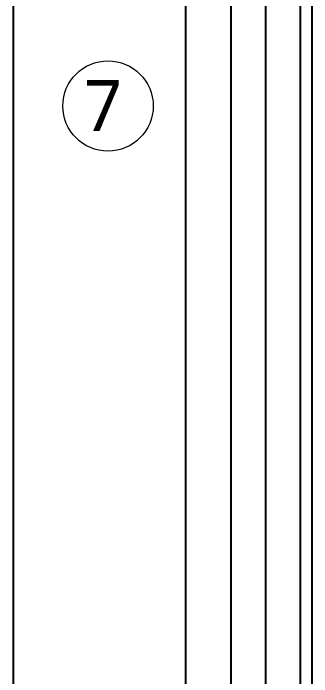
# Model space of a CAD drawing. Header units: millimetres. Extents: x -1589 to 88627, y 12943 to 76663.
# Drawn here: x 30856 to 32147, y 50973 to 53845 of the extents above; entities that cross this region are included whole.
import ezdxf

# ---------------------------------------------------------------- set-up
doc = ezdxf.new("R2010")
doc.units = ezdxf.units.MM
doc.header["$LTSCALE"] = 200
doc.header["$PDSIZE"] = 100
for name, color, linetype in [('2', 2, 'Continuous'), ('4', 4, 'Continuous'), ('form$0$SHEET$0$AA-BORD-FORM', 7, 'Continuous')]:
    doc.layers.add(name, color=color, linetype=linetype)
doc.layers.add('LINE', color=3, linetype='Continuous', lineweight=0)
doc.styles.add('sukwoo', font='malgun.ttf')
doc.styles.add('돋움', font='Dotum.ttf')
doc.dimstyles.new('사본 STANDARD', dxfattribs={"dimscale": 10, "dimtxt": 3, "dimasz": 0.18, "dimexe": 1, "dimexo": 1, "dimgap": 0.5, "dimtad": 1, "dimdec": 0, "dimzin": 0, "dimdsep": 46, "dimtxsty": '돋움', "dimcen": 2, "dimadec": 0, "dimazin": 0, "dimtfac": 1, "dimtdec": 0, "dimtofl": 0, "dimtmove": 2, "dimatfit": 3, "dimfxl": 0, "dimtolj": 1, "dimtzin": 0, "dimarcsym": 0})

# ---------------------------------------------------------------- blocks, each defined once
blk = doc.blocks.new('*D6')
at = {"color": 0, "linetype": 'Continuous', "lineweight": -2}
for p, q in [((63516.08, 49182.48), (63441.45, 49182.48)), ((63451.45, 49180.68), (63451.45, 47184.29)), ((63515.98, 47182.49), (63441.45, 47182.49))]:
    blk.add_line(p, q, dxfattribs=at)
at = {"color": 0, "linetype": 'Continuous'}
for points in [[(63451.15, 49180.68), (63451.75, 49180.68), (63451.45, 49182.48)], [(63451.15, 47184.29), (63451.75, 47184.29), (63451.45, 47182.49)]]:
    blk.add_solid(points, dxfattribs=at)
at = {"layer": 'Defpoints', "color": 0, "linetype": 'Continuous'}
for p in [(63526.08, 49182.48), (63451.45, 47182.49), (63525.98, 47182.49)]:
    blk.add_point(p, dxfattribs=at)
at = {"color": 0, "linetype": 'Continuous', "insert": (63431.43, 48182.49), "char_height": 30, "attachment_point": 5, "rotation": 90, "style": '돋움'}
blk.add_mtext('\\A1;2000', dxfattribs=at)
blk = doc.blocks.new('rack2000')
at = {"color": 8, "linetype": 'Continuous'}
for p, q in [((104.03, 1950.05), (104.03, 61)), ((119.03, 1950.05), (119.03, 61)), ((134.03, 1950.05), (134.03, 61)), ((139.03, 1931.05), (139.03, 130))]:
    blk.add_line(p, q, dxfattribs=at)
at = {"layer": '4', "color": 8, "linetype": 'Continuous'}
blk.add_line((84.03, 1950.05), (84.53, 61), dxfattribs=at)
at = {"color": 7, "linetype": 'Continuous'}
dim = blk.add_linear_dim(base=(10, 0), p1=(84.63, 1999.99), p2=(84.53, 0), angle=90, dimstyle='사본 STANDARD', dxfattribs=at)
dim.commit()
dim.dimension.update_dxf_attribs({"geometry": '*D6', "text_midpoint": (-10.02, 999.99), "insert": (-63441.45, -47182.49)})

msp = doc.modelspace()

# ---------------------------------------------------------------- linework, layer by layer
at = {"layer": 'LINE', "color": 1}
msp.add_circle((31265.9, 53443.6), 195.6, dxfattribs=at)

# ---------------------------------------------------------------- block references
at = {"layer": 'form$0$SHEET$0$AA-BORD-FORM', "xscale": 10, "yscale": 10, "zscale": 10}
msp.add_blockref('rack2000', (30756.4, 48100.3), dxfattribs=at)

# ---------------------------------------------------------------- texts
at = {"layer": '2', "style": 'sukwoo'}
msp.add_text('7', height=220, dxfattribs=at).set_placement((31162.8, 53336.1))

doc.saveas('drawing.dxf')
